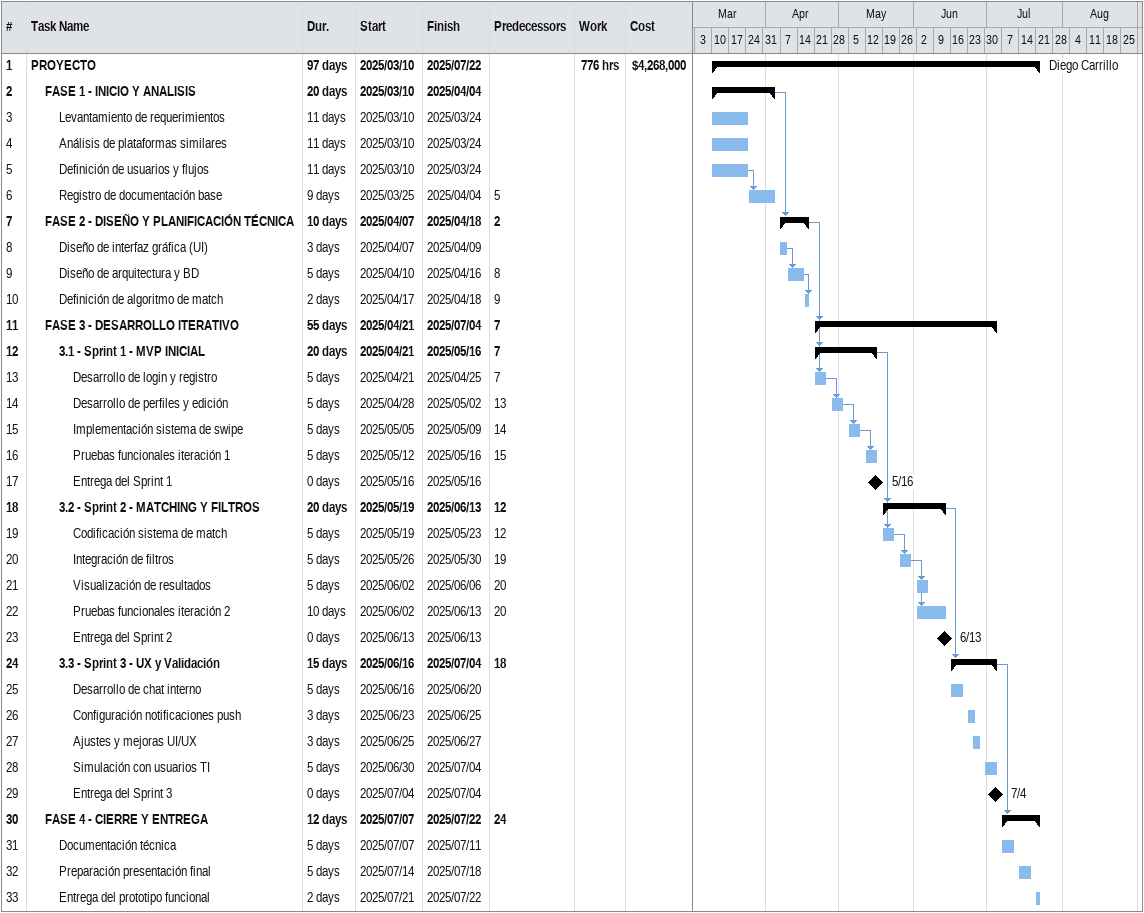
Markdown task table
| ID | Level | Task | Duration | Start | Finish | Predecessors | Resources | Work (h) | Cost ($) |
|---|---|---|---|---|---|---|---|---|---|
| 1 | 1 | **PROYECTO** | 97d | 2025-03-10 | 2025-07-22 |  | Diego Carrillo | 776 | 4268000 |
| 2 | 2 | **FASE 1 - INICIO Y ANALISIS** | 20d | 2025-03-10 | 2025-04-04 |  |  |  |  |
| 3 | 3 | Levantamiento de requerimientos | 11d | 2025-03-10 | 2025-03-24 |  |  |  |  |
| 4 | 3 | Análisis de plataformas similares | 11d | 2025-03-10 | 2025-03-24 |  |  |  |  |
| 5 | 3 | Definición de usuarios y flujos | 11d | 2025-03-10 | 2025-03-24 |  |  |  |  |
| 6 | 3 | Registro de documentación base | 9d | 2025-03-25 | 2025-04-04 | 5 |  |  |  |
| 7 | 2 | **FASE 2 - DISEÑO Y PLANIFICACIÓN TÉCNICA** | 10d | 2025-04-07 | 2025-04-18 | 2 |  |  |  |
| 8 | 3 | Diseño de interfaz gráfica (UI) | 3d | 2025-04-07 | 2025-04-09 |  |  |  |  |
| 9 | 3 | Diseño de arquitectura y BD | 5d | 2025-04-10 | 2025-04-16 | 8 |  |  |  |
| 10 | 3 | Definición de algoritmo de match | 2d | 2025-04-17 | 2025-04-18 | 9 |  |  |  |
| 11 | 2 | **FASE 3 - DESARROLLO ITERATIVO** | 55d | 2025-04-21 | 2025-07-04 | 7 |  |  |  |
| 12 | 3 | **3.1 - Sprint 1 - MVP INICIAL** | 20d | 2025-04-21 | 2025-05-16 | 7 |  |  |  |
| 13 | 4 | Desarrollo de login y registro | 5d | 2025-04-21 | 2025-04-25 | 7 |  |  |  |
| 14 | 4 | Desarrollo de perfiles y edición | 5d | 2025-04-28 | 2025-05-02 | 13 |  |  |  |
| 15 | 4 | Implementación sistema de swipe | 5d | 2025-05-05 | 2025-05-09 | 14 |  |  |  |
| 16 | 4 | Pruebas funcionales iteración 1 | 5d | 2025-05-12 | 2025-05-16 | 15 |  |  |  |
| 17 | 4 | Entrega del Sprint 1 | 0d | 2025-05-16 | 2025-05-16 |  |  |  |  |
| 18 | 3 | **3.2 - Sprint 2 - MATCHING Y FILTROS** | 20d | 2025-05-19 | 2025-06-13 | 12 |  |  |  |
| 19 | 4 | Codificación sistema de match | 5d | 2025-05-19 | 2025-05-23 | 12 |  |  |  |
| 20 | 4 | Integración de filtros | 5d | 2025-05-26 | 2025-05-30 | 19 |  |  |  |
| 21 | 4 | Visualización de resultados | 5d | 2025-06-02 | 2025-06-06 | 20 |  |  |  |
| 22 | 4 | Pruebas funcionales iteración 2 | 10d | 2025-06-02 | 2025-06-13 | 20 |  |  |  |
| 23 | 4 | Entrega del Sprint 2 | 0d | 2025-06-13 | 2025-06-13 |  |  |  |  |
| 24 | 3 | **3.3 - Sprint 3 - UX y Validación** | 15d | 2025-06-16 | 2025-07-04 | 18 |  |  |  |
| 25 | 4 | Desarrollo de chat interno | 5d | 2025-06-16 | 2025-06-20 |  |  |  |  |
| 26 | 4 | Configuración notificaciones push | 3d | 2025-06-23 | 2025-06-25 |  |  |  |  |
| 27 | 4 | Ajustes y mejoras UI/UX | 3d | 2025-06-25 | 2025-06-27 |  |  |  |  |
| 28 | 4 | Simulación con usuarios TI | 5d | 2025-06-30 | 2025-07-04 |  |  |  |  |
| 29 | 4 | Entrega del Sprint 3 | 0d | 2025-07-04 | 2025-07-04 |  |  |  |  |
| 30 | 2 | **FASE 4 - CIERRE Y ENTREGA** | 12d | 2025-07-07 | 2025-07-22 | 24 |  |  |  |
| 31 | 3 | Documentación técnica | 5d | 2025-07-07 | 2025-07-11 |  |  |  |  |
| 32 | 3 | Preparación presentación final | 5d | 2025-07-14 | 2025-07-18 |  |  |  |  |
| 33 | 3 | Entrega del prototipo funcional | 2d | 2025-07-21 | 2025-07-22 |  |  |  |  |
